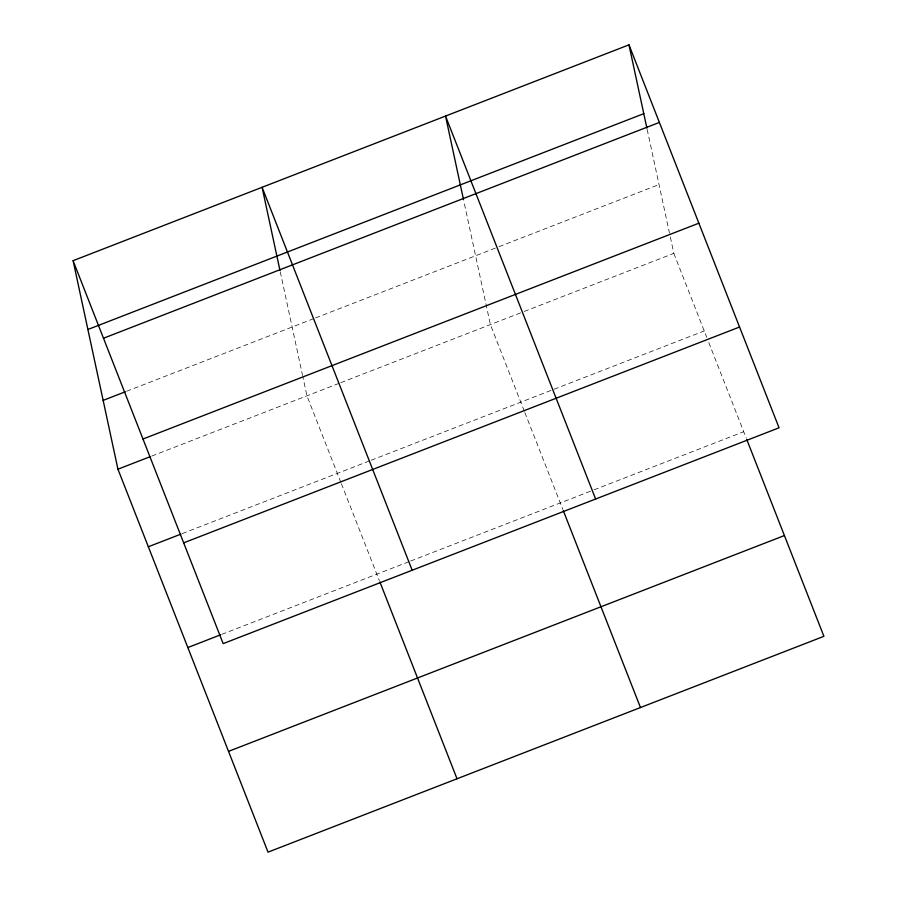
<?xml version="1.0" encoding="UTF-8"?>
<svg xmlns="http://www.w3.org/2000/svg" width="897" height="897" viewBox="0 0 897 897"><rect width="100%" height="100%" fill="white"/><g stroke="black" fill="none" stroke-linecap="round" stroke-linejoin="round"><path stroke-width="0.67" stroke-dasharray="4.49 3.36" d="M126.6 391.283L314.264 318.424M315.565 317.919L497.7 247.191M499.001 246.686L659.037 184.558M151.828 456.046L339.47 383.187M340.77 382.683L522.917 311.965M524.218 311.461L673.838 253.369L669.767 234.487M182.226 533.603L369.867 460.755M371.167 460.251L704.235 330.937M221.727 634.381L409.357 561.533M410.658 561.029L592.805 490.311M594.106 489.807L743.725 431.715M673.838 253.369L706.758 337.395M708.787 342.564L746.27 438.207M524.33 411.207L490.39 324.591L463.727 200.636M524.835 412.497L562.823 509.429M340.882 482.429L306.942 395.824L302.883 376.931M341.398 483.718L379.375 580.651M647.174 129.415L669.476 233.13M280.279 271.858L302.592 375.585"/><path stroke-width="1.35" d="M73.094 260.679L628.976 44.85L779.056 427.802L223.162 643.631L73.094 260.679L117.944 469.198L268.024 852.15L823.906 636.321L746.775 439.496M87.895 329.491L643.777 113.661M103.491 338.247L659.373 122.418M103.144 400.387L125.3 391.787M142.982 439.025L698.875 223.196M117.944 469.198L150.528 456.551M148.341 546.766L180.925 534.119M183.672 542.853L739.565 327.024M187.832 647.544L220.415 634.885M228.522 751.372L784.415 535.543M595.619 499.024L445.54 116.072L463.446 199.325M563.327 510.729L640.469 707.542M412.172 570.245L262.092 187.294L279.999 270.546M379.891 581.951L457.022 778.764M628.976 44.85L646.894 128.103"/></g></svg>
